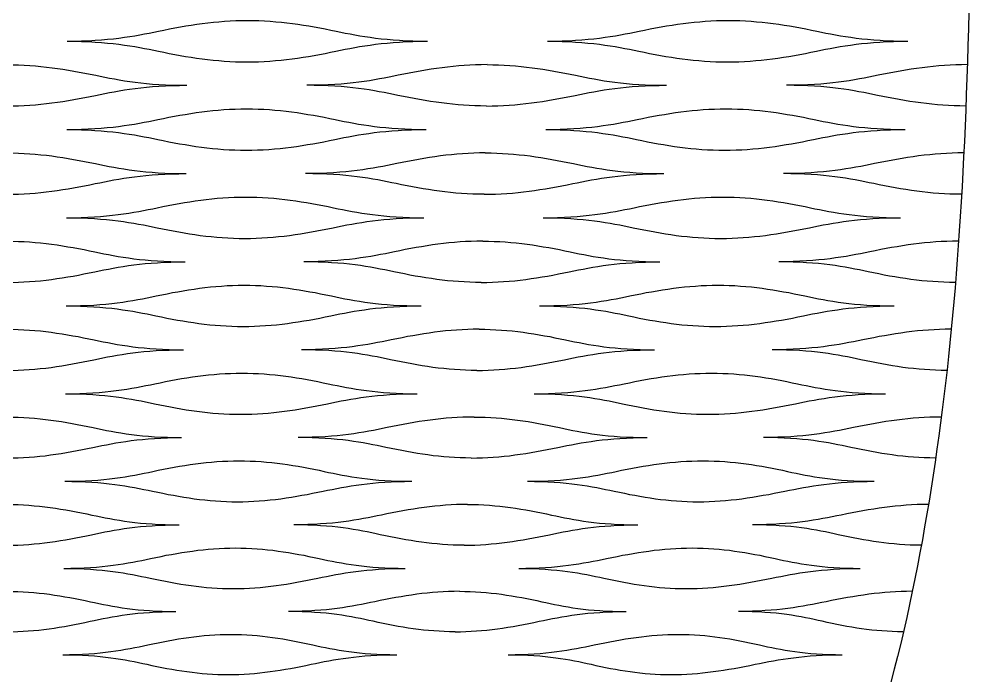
# Model space of a CAD drawing. Extents: x -15.8 to 22.7, y 5.7 to 11.5.
# Drawn here: x 3.404 to 5.444, y 7.133 to 8.537 of the extents above; entities that cross this region are included whole.
import ezdxf

# ---------------------------------------------------------------- set-up
doc = ezdxf.new("R2010")
doc.units = 0
doc.layers.add('DEFAULT', color=7, linetype='CONTINUOUS')

msp = doc.modelspace()

# ---------------------------------------------------------------- linework, layer by layer
at = {"layer": 'DEFAULT'}
for points, knots in [([(5.4443, 9.8123), (5.4443, 8.6318), (5.4443, 8.0416), (5.341, 7.4513), (5.2377, 6.861), (5.0311, 6.2708), (4.2047, 5.6805)], [0, 0, 0, 0, 1, 1, 1, 2, 2, 2, 2]), ([(3.5068, 8.4898), (3.5936, 8.4898), (3.6511, 8.5005), (3.7023, 8.5112), (3.765, 8.5242), (3.8262, 8.5341), (3.8925, 8.5341), (3.9588, 8.5341), (4.0199, 8.5242), (4.0824, 8.5112), (4.1336, 8.5005), (4.1909, 8.4898), (4.2777, 8.4898)], [0, 0, 0, 0, 1, 1, 1, 2, 2, 2, 3, 3, 3, 4, 4, 4, 4]), ([(4.5346, 8.4898), (4.6213, 8.4898), (4.6789, 8.5005), (4.7304, 8.5112), (4.7932, 8.5242), (4.8545, 8.5341), (4.9208, 8.5341), (4.9871, 8.5341), (5.0481, 8.5242), (5.1104, 8.5112), (5.1615, 8.5005), (5.2187, 8.4898), (5.3054, 8.4898)], [0, 0, 0, 0, 1, 1, 1, 2, 2, 2, 3, 3, 3, 4, 4, 4, 4]), ([(3.5068, 8.4898), (3.5936, 8.4898), (3.651, 8.479), (3.7021, 8.4684), (3.7646, 8.4554), (3.8257, 8.4455), (3.8918, 8.4455), (3.958, 8.4455), (4.0192, 8.4554), (4.082, 8.4684), (4.1333, 8.479), (4.1909, 8.4898), (4.2777, 8.4898)], [0, 0, 0, 0, 1, 1, 1, 2, 2, 2, 3, 3, 3, 4, 4, 4, 4]), ([(4.5346, 8.4898), (4.6213, 8.4898), (4.6785, 8.479), (4.7295, 8.4684), (4.7918, 8.4554), (4.8526, 8.4455), (4.9188, 8.4455), (4.985, 8.4455), (5.0464, 8.4554), (5.1094, 8.4684), (5.1609, 8.479), (5.2187, 8.4898), (5.3054, 8.4898)], [0, 0, 0, 0, 1, 1, 1, 2, 2, 2, 3, 3, 3, 4, 4, 4, 4]), ([(3.3784, 8.4396), (3.4446, 8.4396), (3.5056, 8.4297), (3.5681, 8.4168), (3.6193, 8.4061), (3.6766, 8.3954), (3.7631, 8.3954)], [0, 0, 0, 0, 1, 1, 1, 2, 2, 2, 2]), ([(4.4052, 8.4396), (4.339, 8.4396), (4.2778, 8.4297), (4.2151, 8.4168), (4.1637, 8.4061), (4.1062, 8.3954), (4.0197, 8.3954)], [0, 0, 0, 0, 1, 1, 1, 2, 2, 2, 2]), ([(4.4052, 8.4396), (4.4714, 8.4396), (4.5323, 8.4297), (4.5946, 8.4168), (4.6455, 8.4061), (4.7026, 8.3954), (4.7892, 8.3954)], [0, 0, 0, 0, 1, 1, 1, 2, 2, 2, 2]), ([(5.4321, 8.4396), (5.3659, 8.4396), (5.3044, 8.4297), (5.2415, 8.4168), (5.19, 8.4061), (5.1323, 8.3954), (5.0457, 8.3954)], [0, 0, 0, 0, 1, 1, 1, 2, 2, 2, 2]), ([(3.3784, 8.3511), (3.4445, 8.3511), (3.5055, 8.361), (3.568, 8.374), (3.6192, 8.3846), (3.6766, 8.3954), (3.7631, 8.3954)], [0, 0, 0, 0, 1, 1, 1, 2, 2, 2, 2]), ([(4.4036, 8.3511), (4.3376, 8.3511), (4.2767, 8.361), (4.2144, 8.374), (4.1635, 8.3846), (4.1062, 8.3954), (4.0197, 8.3954)], [0, 0, 0, 0, 1, 1, 1, 2, 2, 2, 2]), ([(4.4036, 8.3511), (4.4697, 8.3511), (4.5309, 8.361), (4.5936, 8.374), (4.645, 8.3846), (4.7026, 8.3954), (4.7892, 8.3954)], [0, 0, 0, 0, 1, 1, 1, 2, 2, 2, 2]), ([(5.4289, 8.3511), (5.3628, 8.3511), (5.3021, 8.361), (5.2401, 8.374), (5.1893, 8.3846), (5.1323, 8.3954), (5.0457, 8.3954)], [0, 0, 0, 0, 1, 1, 1, 2, 2, 2, 2]), ([(3.5064, 8.301), (3.5929, 8.301), (3.6502, 8.3117), (3.7013, 8.3223), (3.7638, 8.3353), (3.8249, 8.3452), (3.8909, 8.3452), (3.957, 8.3452), (4.0179, 8.3353), (4.0802, 8.3223), (4.1311, 8.3117), (4.1882, 8.301), (4.2747, 8.301)], [0, 0, 0, 0, 1, 1, 1, 2, 2, 2, 3, 3, 3, 4, 4, 4, 4]), ([(4.5307, 8.301), (4.6172, 8.301), (4.6747, 8.3117), (4.726, 8.3223), (4.7888, 8.3353), (4.85, 8.3452), (4.9161, 8.3452), (4.9821, 8.3452), (5.0429, 8.3353), (5.1049, 8.3223), (5.1557, 8.3117), (5.2126, 8.301), (5.299, 8.301)], [0, 0, 0, 0, 1, 1, 1, 2, 2, 2, 3, 3, 3, 4, 4, 4, 4]), ([(3.5064, 8.301), (3.5929, 8.301), (3.6501, 8.2902), (3.701, 8.2796), (3.7633, 8.2666), (3.824, 8.2568), (3.8899, 8.2568), (3.9559, 8.2568), (4.0169, 8.2666), (4.0795, 8.2796), (4.1307, 8.2902), (4.1882, 8.301), (4.2747, 8.301)], [0, 0, 0, 0, 1, 1, 1, 2, 2, 2, 3, 3, 3, 4, 4, 4, 4]), ([(4.5307, 8.301), (4.6172, 8.301), (4.6741, 8.2902), (4.7248, 8.2796), (4.7867, 8.2666), (4.8471, 8.2568), (4.9131, 8.2568), (4.979, 8.2568), (5.0403, 8.2666), (5.1033, 8.2796), (5.1548, 8.2902), (5.2126, 8.301), (5.299, 8.301)], [0, 0, 0, 0, 1, 1, 1, 2, 2, 2, 3, 3, 3, 4, 4, 4, 4]), ([(3.3784, 8.2509), (3.4443, 8.2509), (3.5052, 8.241), (3.5674, 8.228), (3.6183, 8.2174), (3.6753, 8.2066), (3.7616, 8.2066)], [0, 0, 0, 0, 1, 1, 1, 2, 2, 2, 2]), ([(4.4014, 8.2509), (4.3354, 8.2509), (4.2743, 8.241), (4.2118, 8.228), (4.1606, 8.2174), (4.1032, 8.2066), (4.017, 8.2066)], [0, 0, 0, 0, 1, 1, 1, 2, 2, 2, 2]), ([(4.4014, 8.2509), (4.4673, 8.2509), (4.5279, 8.241), (4.5897, 8.228), (4.6404, 8.2174), (4.6971, 8.2066), (4.7834, 8.2066)], [0, 0, 0, 0, 1, 1, 1, 2, 2, 2, 2]), ([(5.4244, 8.2509), (5.3584, 8.2509), (5.297, 8.241), (5.2341, 8.228), (5.1826, 8.2174), (5.125, 8.2066), (5.0388, 8.2066)], [0, 0, 0, 0, 1, 1, 1, 2, 2, 2, 2]), ([(3.3784, 8.1624), (3.4442, 8.1624), (3.5049, 8.1723), (3.5672, 8.1853), (3.6181, 8.1959), (3.6753, 8.2066), (3.7616, 8.2066)], [0, 0, 0, 0, 1, 1, 1, 2, 2, 2, 2]), ([(4.399, 8.1624), (4.3332, 8.1624), (4.2727, 8.1723), (4.2108, 8.1853), (4.1601, 8.1959), (4.1032, 8.2066), (4.017, 8.2066)], [0, 0, 0, 0, 1, 1, 1, 2, 2, 2, 2]), ([(4.399, 8.1624), (4.4648, 8.1624), (4.5258, 8.1723), (4.5884, 8.1853), (4.6396, 8.1959), (4.6971, 8.2066), (4.7834, 8.2066)], [0, 0, 0, 0, 1, 1, 1, 2, 2, 2, 2]), ([(5.4196, 8.1624), (5.3538, 8.1624), (5.2936, 8.1723), (5.2321, 8.1853), (5.1817, 8.1959), (5.125, 8.2066), (5.0388, 8.2066)], [0, 0, 0, 0, 1, 1, 1, 2, 2, 2, 2]), ([(3.5058, 8.1123), (3.5918, 8.1123), (3.6488, 8.123), (3.6998, 8.1337), (3.762, 8.1466), (3.8228, 8.1565), (3.8886, 8.1565), (3.9544, 8.1565), (4.0149, 8.1466), (4.0768, 8.1337), (4.1275, 8.123), (4.1842, 8.1123), (4.2702, 8.1123)], [0, 0, 0, 0, 1, 1, 1, 2, 2, 2, 3, 3, 3, 4, 4, 4, 4]), ([(4.5251, 8.1123), (4.6111, 8.1123), (4.6684, 8.123), (4.7196, 8.1337), (4.7822, 8.1466), (4.8433, 8.1565), (4.9091, 8.1565), (4.9748, 8.1565), (5.0351, 8.1466), (5.0967, 8.1337), (5.1471, 8.123), (5.2035, 8.1123), (5.2895, 8.1123)], [0, 0, 0, 0, 1, 1, 1, 2, 2, 2, 3, 3, 3, 4, 4, 4, 4]), ([(3.5058, 8.1123), (3.5918, 8.1123), (3.6487, 8.1016), (3.6993, 8.091), (3.7612, 8.078), (3.8216, 8.0681), (3.8872, 8.0681), (3.9527, 8.0681), (4.0135, 8.078), (4.0759, 8.091), (4.1269, 8.1016), (4.1842, 8.1123), (4.2702, 8.1123)], [0, 0, 0, 0, 1, 1, 1, 2, 2, 2, 3, 3, 3, 4, 4, 4, 4]), ([(4.5251, 8.1123), (4.6111, 8.1123), (4.6676, 8.1016), (4.7178, 8.091), (4.7792, 8.078), (4.8392, 8.0681), (4.9047, 8.0681), (4.9703, 8.0681), (5.0315, 8.078), (5.0944, 8.091), (5.1458, 8.1016), (5.2035, 8.1123), (5.2895, 8.1123)], [0, 0, 0, 0, 1, 1, 1, 2, 2, 2, 3, 3, 3, 4, 4, 4, 4]), ([(3.3784, 8.0623), (3.4439, 8.0623), (3.5045, 8.0524), (3.5663, 8.0394), (3.6169, 8.0288), (3.6736, 8.0181), (3.7593, 8.0181)], [0, 0, 0, 0, 1, 1, 1, 2, 2, 2, 2]), ([(4.3958, 8.0623), (4.3302, 8.0623), (4.2693, 8.0524), (4.207, 8.0394), (4.156, 8.0288), (4.0989, 8.0181), (4.0132, 8.0181)], [0, 0, 0, 0, 1, 1, 1, 2, 2, 2, 2]), ([(4.3958, 8.0623), (4.4613, 8.0623), (4.5215, 8.0524), (4.5828, 8.0394), (4.633, 8.0288), (4.6892, 8.0181), (4.7749, 8.0181)], [0, 0, 0, 0, 1, 1, 1, 2, 2, 2, 2]), ([(5.4131, 8.0623), (5.3475, 8.0623), (5.2863, 8.0524), (5.2235, 8.0394), (5.1721, 8.0288), (5.1146, 8.0181), (5.0289, 8.0181)], [0, 0, 0, 0, 1, 1, 1, 2, 2, 2, 2]), ([(3.3784, 7.974), (3.4437, 7.974), (3.5041, 7.9838), (3.566, 7.9968), (3.6167, 8.0074), (3.6736, 8.0181), (3.7593, 8.0181)], [0, 0, 0, 0, 1, 1, 1, 2, 2, 2, 2]), ([(4.3924, 7.974), (4.327, 7.974), (4.267, 7.9838), (4.2056, 7.9968), (4.1554, 8.0074), (4.0989, 8.0181), (4.0132, 8.0181)], [0, 0, 0, 0, 1, 1, 1, 2, 2, 2, 2]), ([(4.3924, 7.974), (4.4577, 7.974), (4.5185, 7.9838), (4.5809, 7.9968), (4.6319, 8.0074), (4.6892, 8.0181), (4.7749, 8.0181)], [0, 0, 0, 0, 1, 1, 1, 2, 2, 2, 2]), ([(5.4064, 7.974), (5.341, 7.974), (5.2814, 7.9838), (5.2205, 7.9968), (5.1707, 8.0074), (5.1146, 8.0181), (5.0289, 8.0181)], [0, 0, 0, 0, 1, 1, 1, 2, 2, 2, 2]), ([(3.5049, 7.9239), (3.5903, 7.9239), (3.647, 7.9346), (3.6976, 7.9452), (3.7594, 7.9582), (3.8199, 7.9681), (3.8853, 7.9681), (3.9506, 7.9681), (4.0107, 7.9582), (4.0721, 7.9452), (4.1223, 7.9346), (4.1786, 7.9239), (4.264, 7.9239)], [0, 0, 0, 0, 1, 1, 1, 2, 2, 2, 3, 3, 3, 4, 4, 4, 4]), ([(4.517, 7.9239), (4.6024, 7.9239), (4.6595, 7.9346), (4.7105, 7.9452), (4.7728, 7.9582), (4.8337, 7.9681), (4.899, 7.9681), (4.9644, 7.9681), (5.0241, 7.9582), (5.085, 7.9452), (5.1348, 7.9346), (5.1907, 7.9239), (5.2761, 7.9239)], [0, 0, 0, 0, 1, 1, 1, 2, 2, 2, 3, 3, 3, 4, 4, 4, 4]), ([(3.5049, 7.9239), (3.5903, 7.9239), (3.6468, 7.9132), (3.697, 7.9026), (3.7583, 7.8897), (3.8182, 7.8799), (3.8833, 7.8799), (3.9484, 7.8799), (4.0087, 7.8897), (4.0708, 7.9026), (4.1215, 7.9132), (4.1786, 7.9239), (4.264, 7.9239)], [0, 0, 0, 0, 1, 1, 1, 2, 2, 2, 3, 3, 3, 4, 4, 4, 4]), ([(4.517, 7.9239), (4.6024, 7.9239), (4.6583, 7.9132), (4.708, 7.9026), (4.7687, 7.8897), (4.828, 7.8799), (4.8931, 7.8799), (4.9581, 7.8799), (5.019, 7.8897), (5.0818, 7.9026), (5.1331, 7.9132), (5.1907, 7.9239), (5.2761, 7.9239)], [0, 0, 0, 0, 1, 1, 1, 2, 2, 2, 3, 3, 3, 4, 4, 4, 4]), ([(3.3784, 7.874), (3.4434, 7.874), (3.5035, 7.8641), (3.5648, 7.8512), (3.6149, 7.8407), (3.6711, 7.83), (3.7561, 7.83)], [0, 0, 0, 0, 1, 1, 1, 2, 2, 2, 2]), ([(4.3879, 7.874), (4.3228, 7.874), (4.2622, 7.8641), (4.2003, 7.8512), (4.1496, 7.8407), (4.0929, 7.83), (4.0079, 7.83)], [0, 0, 0, 0, 1, 1, 1, 2, 2, 2, 2]), ([(4.3879, 7.874), (4.4529, 7.874), (4.5125, 7.8641), (4.5731, 7.8512), (4.6227, 7.8407), (4.6783, 7.83), (4.7633, 7.83)], [0, 0, 0, 0, 1, 1, 1, 2, 2, 2, 2]), ([(5.3973, 7.874), (5.3323, 7.874), (5.2712, 7.8641), (5.2086, 7.8512), (5.1573, 7.8407), (5.1, 7.83), (5.015, 7.83)], [0, 0, 0, 0, 1, 1, 1, 2, 2, 2, 2]), ([(3.3784, 7.7859), (3.4431, 7.7859), (3.503, 7.7958), (3.5644, 7.8087), (3.6146, 7.8193), (3.6711, 7.83), (3.7561, 7.83)], [0, 0, 0, 0, 1, 1, 1, 2, 2, 2, 2]), ([(4.3833, 7.7859), (4.3185, 7.7859), (4.2592, 7.7958), (4.1985, 7.8087), (4.1488, 7.8193), (4.0929, 7.83), (4.0079, 7.83)], [0, 0, 0, 0, 1, 1, 1, 2, 2, 2, 2]), ([(4.3833, 7.7859), (4.448, 7.7859), (4.5084, 7.7958), (4.5704, 7.8087), (4.6212, 7.8193), (4.6783, 7.83), (4.7633, 7.83)], [0, 0, 0, 0, 1, 1, 1, 2, 2, 2, 2]), ([(5.3881, 7.7859), (5.3234, 7.7859), (5.2646, 7.7958), (5.2045, 7.8087), (5.1554, 7.8193), (5.1, 7.83), (5.015, 7.83)], [0, 0, 0, 0, 1, 1, 1, 2, 2, 2, 2]), ([(3.5037, 7.736), (3.5882, 7.736), (3.6444, 7.7467), (3.6946, 7.7573), (3.7559, 7.7702), (3.8159, 7.78), (3.8807, 7.78), (3.9454, 7.78), (4.0049, 7.7702), (4.0656, 7.7573), (4.1152, 7.7467), (4.1708, 7.736), (4.2554, 7.736)], [0, 0, 0, 0, 1, 1, 1, 2, 2, 2, 3, 3, 3, 4, 4, 4, 4]), ([(4.5059, 7.736), (4.5905, 7.736), (4.6472, 7.7467), (4.698, 7.7573), (4.76, 7.7702), (4.8205, 7.78), (4.8852, 7.78), (4.95, 7.78), (5.009, 7.7702), (5.0689, 7.7573), (5.118, 7.7467), (5.1731, 7.736), (5.2576, 7.736)], [0, 0, 0, 0, 1, 1, 1, 2, 2, 2, 3, 3, 3, 4, 4, 4, 4]), ([(3.5037, 7.736), (3.5882, 7.736), (3.6441, 7.7253), (3.6938, 7.7148), (3.7544, 7.7019), (3.8136, 7.6921), (3.878, 7.6921), (3.9424, 7.6921), (4.0022, 7.7019), (4.0638, 7.7148), (4.1142, 7.7253), (4.1708, 7.736), (4.2554, 7.736)], [0, 0, 0, 0, 1, 1, 1, 2, 2, 2, 3, 3, 3, 4, 4, 4, 4]), ([(4.5059, 7.736), (4.5905, 7.736), (4.6456, 7.7253), (4.6946, 7.7148), (4.7544, 7.7019), (4.8128, 7.6921), (4.8772, 7.6921), (4.9416, 7.6921), (5.0021, 7.7019), (5.0646, 7.7148), (5.1157, 7.7253), (5.1731, 7.736), (5.2576, 7.736)], [0, 0, 0, 0, 1, 1, 1, 2, 2, 2, 3, 3, 3, 4, 4, 4, 4]), ([(3.3784, 7.6863), (3.4427, 7.6863), (3.5022, 7.6765), (3.5627, 7.6636), (3.6123, 7.6531), (3.6678, 7.6424), (3.7518, 7.6424)], [0, 0, 0, 0, 1, 1, 1, 2, 2, 2, 2]), ([(4.3772, 7.6863), (4.3129, 7.6863), (4.2528, 7.6765), (4.1913, 7.6636), (4.141, 7.6531), (4.0848, 7.6424), (4.0008, 7.6424)], [0, 0, 0, 0, 1, 1, 1, 2, 2, 2, 2]), ([(4.3772, 7.6863), (4.4416, 7.6863), (4.5003, 7.6765), (4.56, 7.6636), (4.6089, 7.6531), (4.6636, 7.6424), (4.7476, 7.6424)], [0, 0, 0, 0, 1, 1, 1, 2, 2, 2, 2]), ([(5.3761, 7.6863), (5.3117, 7.6863), (5.2509, 7.6765), (5.1886, 7.6636), (5.1375, 7.6531), (5.0806, 7.6424), (4.9966, 7.6424)], [0, 0, 0, 0, 1, 1, 1, 2, 2, 2, 2]), ([(3.3784, 7.5986), (3.4424, 7.5986), (3.5015, 7.6084), (3.5622, 7.6212), (3.6119, 7.6318), (3.6678, 7.6424), (3.7518, 7.6424)], [0, 0, 0, 0, 1, 1, 1, 2, 2, 2, 2]), ([(4.3712, 7.5986), (4.3072, 7.5986), (4.2488, 7.6084), (4.1889, 7.6212), (4.1399, 7.6318), (4.0848, 7.6424), (4.0008, 7.6424)], [0, 0, 0, 0, 1, 1, 1, 2, 2, 2, 2]), ([(4.3712, 7.5986), (4.4352, 7.5986), (4.4949, 7.6084), (4.5566, 7.6212), (4.607, 7.6318), (4.6636, 7.6424), (4.7476, 7.6424)], [0, 0, 0, 0, 1, 1, 1, 2, 2, 2, 2]), ([(5.364, 7.5986), (5.3, 7.5986), (5.2422, 7.6084), (5.1833, 7.6212), (5.135, 7.6318), (5.0806, 7.6424), (4.9966, 7.6424)], [0, 0, 0, 0, 1, 1, 1, 2, 2, 2, 2]), ([(3.502, 7.5488), (3.5855, 7.5488), (3.641, 7.5595), (3.6906, 7.57), (3.7513, 7.5829), (3.8106, 7.5927), (3.8746, 7.5927), (3.9385, 7.5927), (3.9972, 7.5829), (4.057, 7.57), (4.1058, 7.5595), (4.1606, 7.5488), (4.2441, 7.5488)], [0, 0, 0, 0, 1, 1, 1, 2, 2, 2, 3, 3, 3, 4, 4, 4, 4]), ([(4.4914, 7.5488), (4.5749, 7.5488), (4.6311, 7.5595), (4.6814, 7.57), (4.743, 7.5829), (4.803, 7.5927), (4.8669, 7.5927), (4.9309, 7.5927), (4.9889, 7.5829), (5.0478, 7.57), (5.0959, 7.5595), (5.1499, 7.5488), (5.2334, 7.5488)], [0, 0, 0, 0, 1, 1, 1, 2, 2, 2, 3, 3, 3, 4, 4, 4, 4]), ([(3.502, 7.5488), (3.5855, 7.5488), (3.6406, 7.5382), (3.6896, 7.5278), (3.7494, 7.515), (3.8076, 7.5052), (3.8711, 7.5052), (3.9347, 7.5052), (3.9938, 7.515), (4.0547, 7.5278), (4.1045, 7.5382), (4.1606, 7.5488), (4.2441, 7.5488)], [0, 0, 0, 0, 1, 1, 1, 2, 2, 2, 3, 3, 3, 4, 4, 4, 4]), ([(4.4914, 7.5488), (4.5749, 7.5488), (4.6291, 7.5382), (4.6771, 7.5278), (4.7358, 7.515), (4.7932, 7.5052), (4.8567, 7.5052), (4.9202, 7.5052), (4.9802, 7.515), (5.0422, 7.5278), (5.093, 7.5382), (5.1499, 7.5488), (5.2334, 7.5488)], [0, 0, 0, 0, 1, 1, 1, 2, 2, 2, 3, 3, 3, 4, 4, 4, 4]), ([(3.3784, 7.4994), (3.4419, 7.4994), (3.5004, 7.4896), (3.5601, 7.4768), (3.609, 7.4664), (3.6635, 7.4558), (3.7464, 7.4558)], [0, 0, 0, 0, 1, 1, 1, 2, 2, 2, 2]), ([(4.3634, 7.4994), (4.2999, 7.4994), (4.2405, 7.4896), (4.1797, 7.4768), (4.13, 7.4664), (4.0745, 7.4558), (3.9917, 7.4558)], [0, 0, 0, 0, 1, 1, 1, 2, 2, 2, 2]), ([(4.3634, 7.4994), (4.4269, 7.4994), (4.4846, 7.4896), (4.5432, 7.4768), (4.5911, 7.4664), (4.6448, 7.4558), (4.7276, 7.4558)], [0, 0, 0, 0, 1, 1, 1, 2, 2, 2, 2]), ([(5.3485, 7.4994), (5.285, 7.4994), (5.2247, 7.4896), (5.1628, 7.4768), (5.1121, 7.4664), (5.0557, 7.4558), (4.9729, 7.4558)], [0, 0, 0, 0, 1, 1, 1, 2, 2, 2, 2]), ([(3.3784, 7.4122), (3.4414, 7.4122), (3.4996, 7.4219), (3.5594, 7.4347), (3.6084, 7.4452), (3.6635, 7.4558), (3.7464, 7.4558)], [0, 0, 0, 0, 1, 1, 1, 2, 2, 2, 2]), ([(4.3558, 7.4122), (4.2928, 7.4122), (4.2355, 7.4219), (4.1767, 7.4347), (4.1286, 7.4452), (4.0745, 7.4558), (3.9917, 7.4558)], [0, 0, 0, 0, 1, 1, 1, 2, 2, 2, 2]), ([(4.3558, 7.4122), (4.4188, 7.4122), (4.4779, 7.4219), (4.5388, 7.4347), (4.5887, 7.4452), (4.6448, 7.4558), (4.7276, 7.4558)], [0, 0, 0, 0, 1, 1, 1, 2, 2, 2, 2]), ([(5.3333, 7.4122), (5.2703, 7.4122), (5.2138, 7.4219), (5.1561, 7.4347), (5.109, 7.4452), (5.0557, 7.4558), (4.9729, 7.4558)], [0, 0, 0, 0, 1, 1, 1, 2, 2, 2, 2]), ([(3.5, 7.3627), (3.5821, 7.3627), (3.6367, 7.3733), (3.6856, 7.3838), (3.7454, 7.3966), (3.8039, 7.4063), (3.8668, 7.4063), (3.9298, 7.4063), (3.9875, 7.3966), (4.0461, 7.3838), (4.0941, 7.3733), (4.1477, 7.3627), (4.2299, 7.3627)], [0, 0, 0, 0, 1, 1, 1, 2, 2, 2, 3, 3, 3, 4, 4, 4, 4]), ([(4.4731, 7.3627), (4.5553, 7.3627), (4.6108, 7.3733), (4.6606, 7.3838), (4.7214, 7.3966), (4.7808, 7.4063), (4.8438, 7.4063), (4.9067, 7.4063), (4.9635, 7.3966), (5.0211, 7.3838), (5.0681, 7.3733), (5.1209, 7.3627), (5.203, 7.3627)], [0, 0, 0, 0, 1, 1, 1, 2, 2, 2, 3, 3, 3, 4, 4, 4, 4]), ([(3.5, 7.3627), (3.5821, 7.3627), (3.6363, 7.3522), (3.6843, 7.3418), (3.743, 7.3292), (3.8001, 7.3195), (3.8625, 7.3195), (3.925, 7.3195), (3.9832, 7.3292), (4.0433, 7.3418), (4.0924, 7.3522), (4.1477, 7.3627), (4.2299, 7.3627)], [0, 0, 0, 0, 1, 1, 1, 2, 2, 2, 3, 3, 3, 4, 4, 4, 4]), ([(4.4731, 7.3627), (4.5553, 7.3627), (4.6082, 7.3522), (4.6551, 7.3418), (4.7124, 7.3292), (4.7685, 7.3195), (4.8309, 7.3195), (4.8933, 7.3195), (4.9526, 7.3292), (5.0141, 7.3418), (5.0644, 7.3522), (5.1209, 7.3627), (5.203, 7.3627)], [0, 0, 0, 0, 1, 1, 1, 2, 2, 2, 3, 3, 3, 4, 4, 4, 4]), ([(3.3784, 7.3137), (3.4408, 7.3137), (3.4983, 7.304), (3.5568, 7.2914), (3.6047, 7.281), (3.6582, 7.2705), (3.7395, 7.2705)], [0, 0, 0, 0, 1, 1, 1, 2, 2, 2, 2]), ([(4.3461, 7.3137), (4.2837, 7.3137), (4.2251, 7.304), (4.1652, 7.2914), (4.1161, 7.281), (4.0615, 7.2705), (3.9802, 7.2705)], [0, 0, 0, 0, 1, 1, 1, 2, 2, 2, 2]), ([(4.3461, 7.3137), (4.4085, 7.3137), (4.4649, 7.304), (4.5221, 7.2914), (4.5688, 7.281), (4.6212, 7.2705), (4.7024, 7.2705)], [0, 0, 0, 0, 1, 1, 1, 2, 2, 2, 2]), ([(5.3138, 7.3137), (5.2515, 7.3137), (5.1918, 7.304), (5.1305, 7.2914), (5.0802, 7.281), (5.0244, 7.2705), (4.9432, 7.2705)], [0, 0, 0, 0, 1, 1, 1, 2, 2, 2, 2]), ([(3.3784, 7.2272), (3.4401, 7.2272), (3.4972, 7.2369), (3.556, 7.2496), (3.6041, 7.26), (3.6582, 7.2705), (3.7395, 7.2705)], [0, 0, 0, 0, 1, 1, 1, 2, 2, 2, 2]), ([(4.3366, 7.2272), (4.2748, 7.2272), (4.2188, 7.2369), (4.1614, 7.2496), (4.1145, 7.26), (4.0615, 7.2705), (3.9802, 7.2705)], [0, 0, 0, 0, 1, 1, 1, 2, 2, 2, 2]), ([(4.3366, 7.2272), (4.3983, 7.2272), (4.4564, 7.2369), (4.5166, 7.2496), (4.5659, 7.26), (4.6212, 7.2705), (4.7024, 7.2705)], [0, 0, 0, 0, 1, 1, 1, 2, 2, 2, 2]), ([(5.2947, 7.2272), (5.233, 7.2272), (5.1781, 7.2369), (5.1221, 7.2496), (5.0763, 7.26), (5.0244, 7.2705), (4.9432, 7.2705)], [0, 0, 0, 0, 1, 1, 1, 2, 2, 2, 2]), ([(3.4975, 7.1782), (3.5779, 7.1782), (3.6314, 7.1887), (3.6794, 7.1991), (3.738, 7.2118), (3.7954, 7.2215), (3.8571, 7.2215), (3.9189, 7.2215), (3.9752, 7.2118), (4.0325, 7.1991), (4.0793, 7.1887), (4.1317, 7.1782), (4.212, 7.1782)], [0, 0, 0, 0, 1, 1, 1, 2, 2, 2, 3, 3, 3, 4, 4, 4, 4]), ([(4.4502, 7.1782), (4.5306, 7.1782), (4.5853, 7.1887), (4.6344, 7.1991), (4.6944, 7.2118), (4.753, 7.2215), (4.8147, 7.2215), (4.8764, 7.2215), (4.9317, 7.2118), (4.9875, 7.1991), (5.0332, 7.1887), (5.0844, 7.1782), (5.1648, 7.1782)], [0, 0, 0, 0, 1, 1, 1, 2, 2, 2, 3, 3, 3, 4, 4, 4, 4]), ([(3.4975, 7.1782), (3.5779, 7.1782), (3.6308, 7.1679), (3.6777, 7.1577), (3.735, 7.1452), (3.7907, 7.1357), (3.8517, 7.1356), (3.9127, 7.1356), (3.9698, 7.1452), (4.0289, 7.1577), (4.0772, 7.1679), (4.1317, 7.1782), (4.212, 7.1782)], [0, 0, 0, 0, 1, 1, 1, 2, 2, 2, 3, 3, 3, 4, 4, 4, 4]), ([(4.4502, 7.1782), (4.5306, 7.1782), (4.5821, 7.1679), (4.6275, 7.1577), (4.6831, 7.1452), (4.7374, 7.1357), (4.7984, 7.1356), (4.8594, 7.1356), (4.9179, 7.1452), (4.9787, 7.1577), (5.0285, 7.1679), (5.0844, 7.1782), (5.1648, 7.1782)], [0, 0, 0, 0, 1, 1, 1, 2, 2, 2, 3, 3, 3, 4, 4, 4, 4])]:
    msp.add_open_spline(points, degree=3, knots=knots, dxfattribs=at)

doc.saveas('drawing.dxf')
